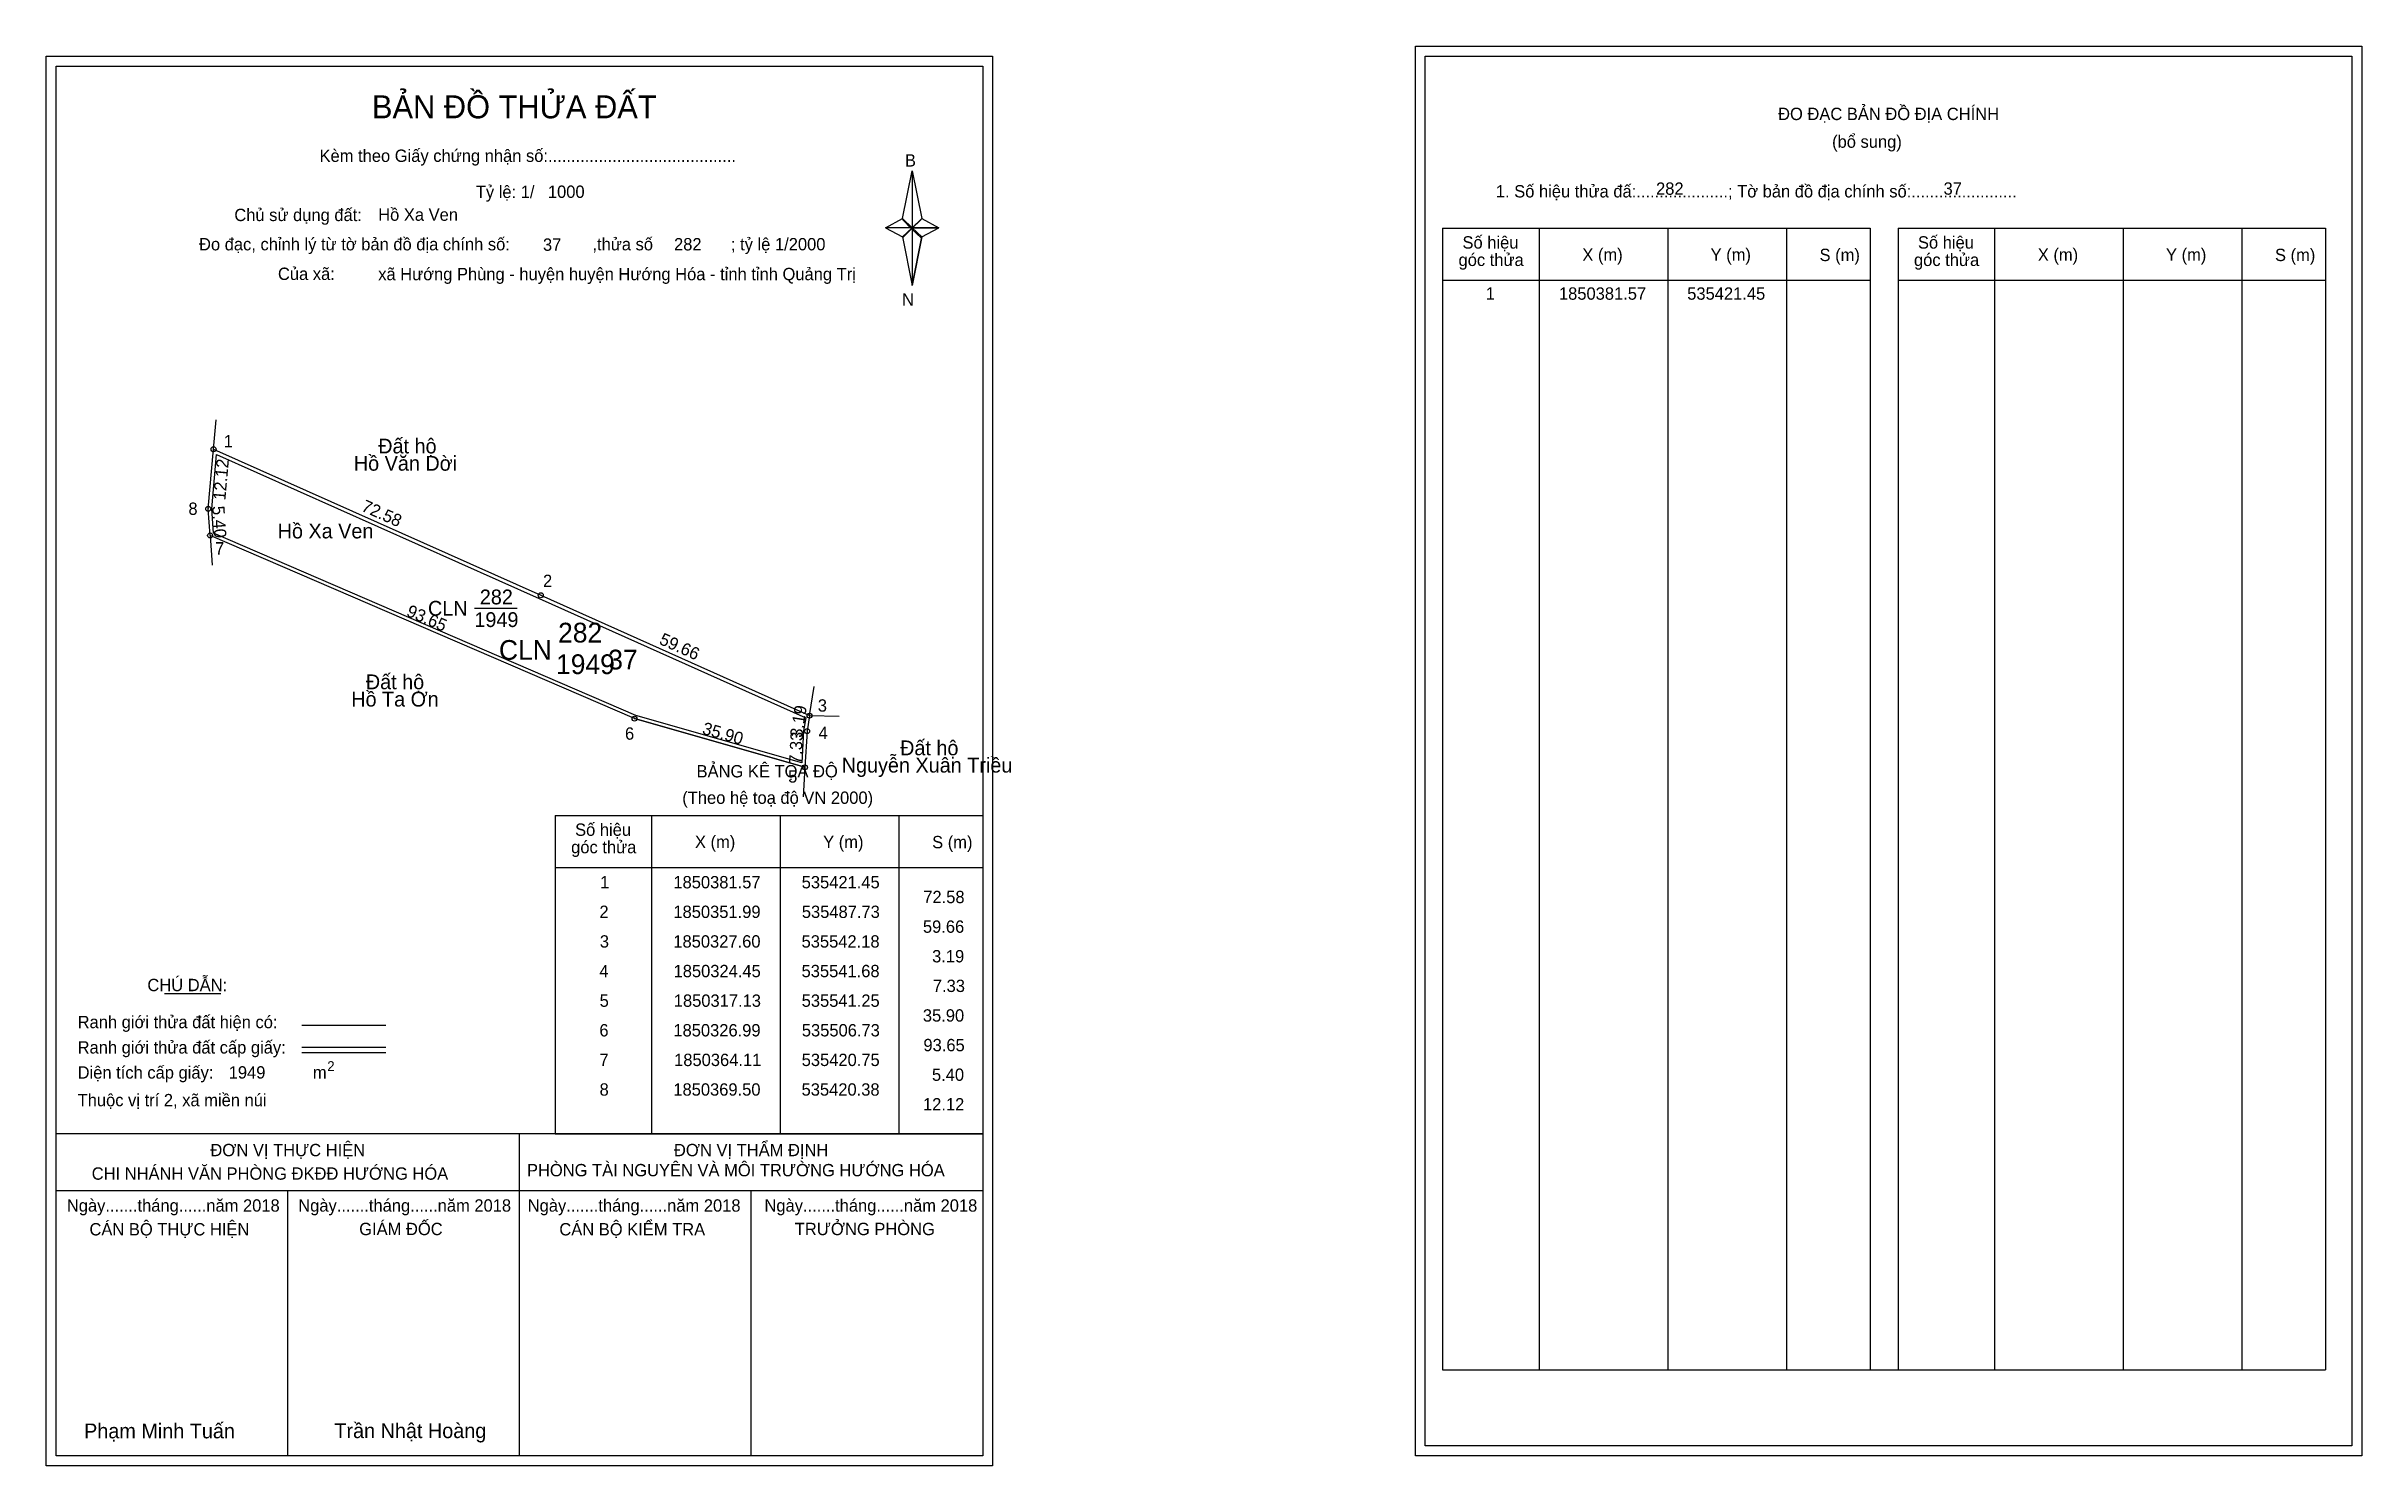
# Model space of a CAD drawing. Extents: x 535388 to 535857, y 1850176 to 1850463.
import ezdxf

# ---------------------------------------------------------------- set-up
doc = ezdxf.new("R2010")
doc.units = 0
for name, color, linetype in [('Level 1', 7, 'Continuous'), ('Level 10', 7, 'Continuous'), ('Level 11', 7, 'Continuous'), ('Level 13', 7, 'Continuous'), ('Level 2', 7, 'Continuous'), ('Level 27', 7, 'Continuous'), ('Level 3', 7, 'Continuous'), ('Level 36', 7, 'Continuous'), ('Level 4', 7, 'Continuous'), ('Level 49', 7, 'Continuous'), ('Level 5', 7, 'Continuous'), ('Level 53', 7, 'Continuous'), ('Level 55', 7, 'Continuous'), ('Level 6', 7, 'Continuous'), ('Level 63', 7, 'Continuous'), ('Level 7', 7, 'Continuous'), ('Level 9', 7, 'Continuous')]:
    doc.layers.add(name, color=color, linetype=linetype)

msp = doc.modelspace()

# ---------------------------------------------------------------- linework, layer by layer
at = {"layer": 'Level 1'}
for p, q in [((535666.9, 1850461.21), (535666.9, 1850461.21)), ((535389.58, 1850459.21), (535389.58, 1850459.21)), ((535561, 1850428.33), (535562.97, 1850437.97)), ((535562.97, 1850437.97), (535562.97, 1850426.45)), ((535562.97, 1850437.97), (535564.93, 1850428.33)), ((535557.55, 1850426.45), (535561, 1850428.33)), ((535561, 1850428.33), (535562.97, 1850426.45)), ((535562.82, 1850426.23), (535561, 1850428.11)), ((535564.79, 1850428.11), (535562.82, 1850426.23)), ((535562.82, 1850426.23), (535564.79, 1850428.11)), ((535564.93, 1850428.33), (535562.97, 1850426.45)), ((535562.97, 1850426.45), (535561, 1850424.61)), ((535562.82, 1850426.23), (535561, 1850424.39)), ((535561, 1850424.39), (535562.82, 1850426.23)), ((535561, 1850424.61), (535562.97, 1850414.75)), ((535564.79, 1850424.39), (535562.82, 1850426.23)), ((535562.97, 1850426.45), (535562.97, 1850414.75)), ((535562.97, 1850426.45), (535568.38, 1850426.45)), ((535562.97, 1850426.45), (535564.93, 1850424.61)), ((535564.93, 1850424.61), (535562.97, 1850414.75)), ((535564.93, 1850424.61), (535568.38, 1850426.45)), ((535670.43, 1850426.36), (535757.03, 1850426.36)), ((535690.02, 1850195.09), (535690.02, 1850426.36)), ((535716.09, 1850195.09), (535716.09, 1850426.36)), ((535740.07, 1850426.36), (535740.07, 1850195.09)), ((535757.03, 1850426.36), (535757.03, 1850195.09)), ((535762.69, 1850426.36), (535849.29, 1850426.36)), ((535782.28, 1850195.09), (535782.28, 1850426.36)), ((535808.35, 1850195.09), (535808.35, 1850426.36)), ((535832.32, 1850426.36), (535832.32, 1850195.09)), ((535849.29, 1850426.36), (535849.29, 1850195.09)), ((535670.43, 1850415.83), (535757.03, 1850415.83)), ((535762.69, 1850415.83), (535849.29, 1850415.83)), ((535490.67, 1850307.39), (535577.27, 1850307.39)), ((535510.26, 1850242.86), (535510.26, 1850307.39)), ((535536.33, 1850242.86), (535536.33, 1850307.39)), ((535560.3, 1850307.39), (535560.3, 1850242.86)), ((535490.67, 1850296.86), (535577.27, 1850296.86)), ((535411.49, 1850271.28), (535422.9, 1850271.28)), ((535439.36, 1850264.87), (535456.37, 1850264.87)), ((535439.36, 1850260.43), (535456.37, 1850260.43)), ((535439.36, 1850259.33), (535456.37, 1850259.33)), ((535496.4, 1850242.86), (535389.57, 1850242.86)), ((535577.27, 1850242.86), (535472.43, 1850242.86)), ((535483.42, 1850177.64), (535483.42, 1850242.86)), ((535490.67, 1850242.86), (535577.27, 1850242.86)), ((535577.27, 1850231.31), (535389.57, 1850231.31)), ((535436.5, 1850177.64), (535436.5, 1850231.31)), ((535530.35, 1850177.64), (535530.35, 1850231.31)), ((535670.43, 1850195.09), (535849.29, 1850195.09)), ((535854.6, 1850179.64), (535854.6, 1850179.64)), ((535577.27, 1850177.64), (535577.27, 1850177.64))]:
    msp.add_line(p, q, dxfattribs=at)
for points in [[(535561, 1850428.33), (535562.97, 1850437.97), (535562.97, 1850426.45)], [(535562.97, 1850426.45), (535564.93, 1850428.33), (535568.38, 1850426.45)], [(535557.55, 1850426.45), (535561, 1850424.61), (535562.97, 1850426.45)], [(535562.97, 1850426.45), (535562.97, 1850414.75), (535564.93, 1850424.61)]]:
    msp.add_lwpolyline(points, close=True, dxfattribs=at)
at = {"layer": 'Level 10'}
for p, q in [((535487.73, 1850351.99), (535542.18, 1850327.6)), ((535506.73, 1850326.99), (535541.25, 1850317.13))]:
    msp.add_line(p, q, dxfattribs=at)
for points in [[(535542.18, 1850327.6), (535541.68, 1850324.45), (535541.25, 1850317.13), (535506.73, 1850326.99), (535420.75, 1850364.11), (535420.38, 1850369.5), (535421.45, 1850381.57), (535487.73, 1850351.99)], [(535541.4, 1850327.18), (535540.98, 1850324.53), (535540.6, 1850318.04), (535506.97, 1850327.65), (535421.42, 1850364.58), (535421.08, 1850369.49), (535422.06, 1850380.53), (535487.44, 1850351.35)]]:
    msp.add_lwpolyline(points, close=True, dxfattribs=at)
at = {"layer": 'Level 11'}
for centre in [(535421.45, 1850381.57), (535420.38, 1850369.5), (535420.75, 1850364.11), (535487.73, 1850351.99), (535506.73, 1850326.99), (535541.68, 1850324.45), (535542.18, 1850327.6), (535542.18, 1850327.6), (535541.25, 1850317.13)]:
    msp.add_circle(centre, 0.5, dxfattribs=at)
at = {"layer": 'Level 27'}
for p, q in [((535421.45, 1850381.57), (535421.98, 1850387.55)), ((535420.75, 1850364.11), (535421.17, 1850358.12)), ((535542.18, 1850327.6), (535543.13, 1850333.52)), ((535542.18, 1850327.6), (535548.18, 1850327.52)), ((535541.25, 1850317.13), (535540.89, 1850311.14))]:
    msp.add_line(p, q, dxfattribs=at)
at = {"layer": 'Level 3'}
for p, q in [((535670.43, 1850426.36), (535670.43, 1850195.09)), ((535762.69, 1850426.36), (535762.69, 1850195.09)), ((535490.67, 1850307.39), (535490.67, 1850242.86))]:
    msp.add_line(p, q, dxfattribs=at)
at = {"layer": 'Level 63'}
for points in [[(535387.57, 1850461.21), (535579.27, 1850461.21), (535579.27, 1850175.64), (535387.57, 1850175.64)], [(535664.9, 1850463.21), (535856.6, 1850463.21), (535856.6, 1850177.64), (535664.9, 1850177.64)], [(535666.9, 1850461.21), (535854.6, 1850461.21), (535854.6, 1850179.64), (535666.9, 1850179.64)], [(535389.57, 1850459.21), (535577.27, 1850459.21), (535577.27, 1850177.64), (535389.57, 1850177.64)]]:
    msp.add_lwpolyline(points, close=True, dxfattribs=at)
at = {"layer": 'Level 9'}
msp.add_line((535474.28, 1850349.35), (535482.97, 1850349.35), dxfattribs=at)

# ---------------------------------------------------------------- texts
at = {"layer": 'Level 1'}
for s, height, p in [('BẢN ĐỒ THỬA ĐẤT', 4.6657, (535453.54, 1850448.62)), ('ĐO ĐẠC BẢN ĐỒ ĐỊA CHÍNH', 2.5, (535738.38, 1850448.27)), ('Kèm theo Giấy chứng nhận số:.........................................', 2.5, (535442.92, 1850439.79)), ('B', 2.5, (535561.51, 1850438.85)), ('(bổ sung)', 2.5, (535749.32, 1850442.65)), ('1. Số hiệu thửa đấ:....................; Tờ bản đồ địa chính số:.......................', 2.5, (535681.21, 1850432.59)), ('Chủ sử dụng đất:', 2.5, (535425.66, 1850427.8)), ('Đo đạc, chỉnh lý từ tờ bản đồ địa chính số:                  ,thửa số                 ; tỷ lệ 1/2000', 2.5, (535418.51, 1850421.87)), ('Số hiệu', 2.5, (535674.45, 1850422.23)), ('X (m)', 2.5, (535698.73, 1850419.75)), ('Y (m)', 2.5, (535724.71, 1850419.75)), ('S (m)', 2.5, (535746.78, 1850419.7)), ('Số hiệu', 2.5, (535766.71, 1850422.23)), ('X (m)', 2.5, (535790.99, 1850419.75)), ('Y (m)', 2.5, (535816.96, 1850419.75)), ('S (m)', 2.5, (535839.04, 1850419.7)), ('Của xã:', 2.5, (535434.5, 1850415.87)), ('góc thửa', 2.5, (535673.65, 1850418.7)), ('góc thửa', 2.5, (535765.91, 1850418.7)), ('N', 2.5, (535560.91, 1850410.68)), ('BẢNG KÊ TỌA ĐỘ', 2.5, (535519.3, 1850315.09)), ('(Theo hệ toạ độ VN 2000)', 2.5, (535516.4, 1850309.73)), ('Số hiệu', 2.5, (535494.69, 1850303.25)), ('góc thửa', 2.5, (535493.89, 1850299.72)), ('X (m)', 2.5, (535518.97, 1850300.78)), ('Y (m)', 2.5, (535544.94, 1850300.78)), ('S (m)', 2.5, (535567.02, 1850300.73)), ('CHÚ DẪN:', 2.5, (535408.05, 1850271.78)), ('Ranh giới thửa đất hiện có:', 2.5, (535393.92, 1850264.28)), ('Ranh giới thửa đất cấp giấy:', 2.5, (535393.92, 1850259.14)), ('Diện tích cấp giấy:', 2.5, (535393.92, 1850254.06)), ('m', 2.5, (535441.58, 1850254.08)), ('2', 2, (535444.48, 1850255.59)), ('Thuộc vị trí 2, xã miền núi', 2.5, (535393.92, 1850248.46)), ('ĐƠN VỊ THỰC HIỆN', 2.5, (535420.81, 1850238.34)), ('ĐƠN VỊ THẨM ĐỊNH', 2.5, (535514.71, 1850238.34)), ('CHI NHÁNH VĂN PHÒNG ĐKĐĐ HƯỚNG HÓA', 2.5, (535396.77, 1850233.58)), ('PHÒNG TÀI NGUYÊN VÀ MÔI TRƯỜNG HƯỚNG HÓA', 2.5, (535484.94, 1850234.27)), ('Ngày.......tháng......năm 2018', 2.5, (535391.74, 1850227.11)), ('CÁN BỘ THỰC HIỆN', 2.5, (535396.32, 1850222.29)), ('Ngày.......tháng......năm 2018', 2.5, (535438.61, 1850227.11)), ('GIÁM ĐỐC', 2.5, (535450.96, 1850222.35)), ('Ngày.......tháng......năm 2018', 2.5, (535485.09, 1850227.11)), ('CÁN BỘ KIỂM TRA', 2.5, (535491.5, 1850222.29)), ('Ngày.......tháng......năm 2018', 2.5, (535533.05, 1850227.11)), ('TRƯỞNG PHÒNG', 2.5, (535539.19, 1850222.35)), ('Phạm Minh Tuấn', 3, (535395.23, 1850181.18)), ('Trần Nhật Hoàng', 3, (535445.93, 1850181.23))]:
    msp.add_text(s, height=height, dxfattribs=at).set_placement(p)
at = {"layer": 'Level 11'}
msp.add_text('Tỷ lệ: 1/', height=2.5, dxfattribs=at).set_placement((535474.58, 1850432.48))
at = {"layer": 'Level 13'}
for s, p in [('282', (535475.39, 1850350.15)), ('CLN', (535464.89, 1850347.85)), ('1949', (535474.29, 1850345.55))]:
    msp.add_text(s, height=3, dxfattribs=at).set_placement(p)
at = {"layer": 'Level 2'}
msp.add_text('Hồ Xa Ven', height=3, dxfattribs=at).set_placement((535434.44, 1850363.51))
at = {"layer": 'Level 3'}
msp.add_text('CLN ', height=4, dxfattribs=at).set_placement((535479.27, 1850338.91))
at = {"layer": 'Level 36'}
for s, p in [('Hồ Văn Dời', (535449.87, 1850377.23)), ('Đất hộ', (535454.81, 1850380.73)), ('Đất hộ', (535452.3, 1850332.95)), ('Hồ Ta Ơn', (535449.34, 1850329.45)), ('Nguyễn Xuân Triều', (535548.7, 1850316.07)), ('Đất hộ', (535560.53, 1850319.57))]:
    msp.add_text(s, height=3, dxfattribs=at).set_placement(p)
at = {"layer": 'Level 4'}
msp.add_text('282', height=4, dxfattribs=at).set_placement((535491.25, 1850342.42))
at = {"layer": 'Level 49'}
for s, rotation, p in [('12.12', 84.934, (535423.84, 1850371.18)), ('72.58', 335.9493, (535451.22, 1850369.16)), ('5.40', 273.9269, (535421.15, 1850370.02)), ('93.65', 336.6488, (535460.35, 1850347.88)), ('59.66', 335.8708, (535511.55, 1850342.19)), ('3.19', 80.9807, (535540.65, 1850323.04)), ('35.90', 344.059, (535520.28, 1850323.95)), ('7.33', 86.6381, (535540.49, 1850317.76))]:
    msp.add_text(s, height=2.5, rotation=rotation, dxfattribs=at).set_placement(p)
at = {"layer": 'Level 5'}
msp.add_text('1949', height=4, dxfattribs=at).set_placement((535490.84, 1850336.02))
at = {"layer": 'Level 53'}
for s, p in [('1', (535679.15, 1850411.87)), ('1850381.57', (535693.99, 1850411.87)), ('535421.45', (535719.97, 1850411.87)), ('1', (535499.77, 1850292.61)), ('1850381.57', (535514.6, 1850292.61)), ('535421.45', (535540.59, 1850292.61)), ('72.58', (535565.22, 1850289.61)), ('2', (535499.62, 1850286.61)), ('1850351.99', (535514.6, 1850286.61)), ('535487.73', (535540.62, 1850286.61)), ('3', (535499.7, 1850280.61)), ('1850327.60', (535514.59, 1850280.61)), ('535542.18', (535540.57, 1850280.61)), ('59.66', (535565.15, 1850283.61)), ('4', (535499.61, 1850274.61)), ('1850324.45', (535514.64, 1850274.61)), ('535541.68', (535540.57, 1850274.61)), ('3.19', (535567.01, 1850277.61)), ('7.33', (535567.16, 1850271.61)), ('5', (535499.66, 1850268.61)), ('1850317.13', (535514.68, 1850268.61)), ('535541.25', (535540.59, 1850268.61)), ('35.90', (535565.14, 1850265.61)), ('6', (535499.61, 1850262.61)), ('1850326.99', (535514.6, 1850262.61)), ('535506.73', (535540.62, 1850262.61)), ('7', (535499.62, 1850256.61)), ('1850364.11', (535514.75, 1850256.61)), ('535420.75', (535540.59, 1850256.61)), ('93.65', (535565.25, 1850259.61)), ('5.40', (535566.98, 1850253.61)), ('8', (535499.65, 1850250.61)), ('1850369.50', (535514.59, 1850250.61)), ('535420.38', (535540.57, 1850250.61)), ('12.12', (535565.16, 1850247.61))]:
    msp.add_text(s, height=2.5, dxfattribs=at).set_placement(p)
at = {"layer": 'Level 55'}
for s, height, p in [('284', 0.11, (535421.33, 1850381.46)), ('1', 0.4, (535421.34, 1850381.57)), ('8', 0.4, (535420.25, 1850369.5)), ('7', 0.4, (535420.62, 1850364.11)), ('283', 0.11, (535420.63, 1850364)), ('283', 0.11, (535420.63, 1850364)), ('2', 0.4, (535487.59, 1850351.99)), ('284', 0.11, (535487.61, 1850351.88)), ('6', 0.4, (535506.59, 1850326.99)), ('283', 0.11, (535506.61, 1850326.88)), ('283', 0.11, (535506.61, 1850326.88)), ('4', 0.4, (535541.54, 1850324.45)), ('0', 0.11, (535541.64, 1850324.34)), ('0', 0.11, (535541.64, 1850324.34)), ('284', 0.11, (535542.06, 1850327.49)), ('3', 0.4, (535542.06, 1850327.6)), ('0', 0.11, (535542.14, 1850327.49)), ('0', 0.11, (535542.14, 1850327.49)), ('5', 0.4, (535541.12, 1850317.13)), ('283', 0.11, (535541.13, 1850317.02)), ('283', 0.11, (535541.13, 1850317.02)), ('0', 0.11, (535541.21, 1850317.02)), ('0', 0.11, (535541.21, 1850317.02))]:
    msp.add_text(s, height=height, dxfattribs=at).set_placement(p)
at = {"layer": 'Level 6'}
for s, p in [('1000', (535489.18, 1850432.5)), ('282', (535713.66, 1850433.13)), ('37', (535771.9, 1850433.15)), ('Hồ Xa Ven', (535454.8, 1850427.86)), ('37', (535488.18, 1850421.78)), ('282', (535514.73, 1850421.86)), ('xã Hướng Phùng - huyện huyện Hướng Hóa - tỉnh tỉnh Quảng Trị', (535454.81, 1850415.82)), ('1949', (535424.52, 1850254.07))]:
    msp.add_text(s, height=2.5, dxfattribs=at).set_placement(p)
at = {"layer": 'Level 7'}
msp.add_text('37', height=4, dxfattribs=at).set_placement((535501.41, 1850336.96))
at = {"layer": 'Level 9'}
for s, p in [('1', (535423.51, 1850381.94)), ('8', (535416.36, 1850368.28)), ('7', (535421.76, 1850360.25)), ('2', (535488.19, 1850353.66)), ('3', (535543.86, 1850328.41)), ('6', (535504.8, 1850322.73)), ('4', (535544, 1850322.85)), ('5', (535537.84, 1850314.03))]:
    msp.add_text(s, height=2.5, dxfattribs=at).set_placement(p)

doc.saveas('drawing.dxf')
